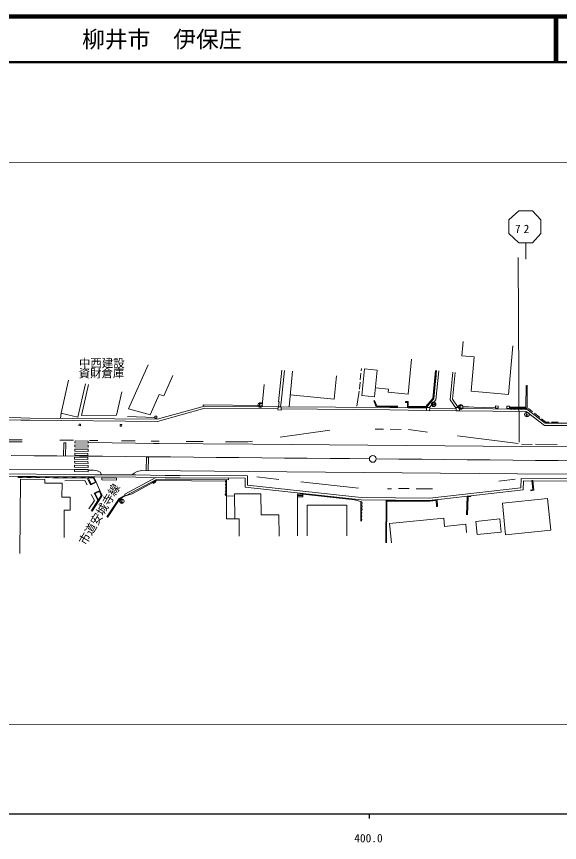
# Model space of a CAD drawing. Units: millimetres, scale not verified. Extents: x 40000 to 680000, y 20000 to 380000.
# Drawn here: x 390652 to 509743, y 198715 to 380000 of the extents above; entities that cross this region are included whole.
import ezdxf
from ezdxf.enums import TextEntityAlignment as Align

# ---------------------------------------------------------------- set-up
doc = ezdxf.new("R2010")
doc.units = ezdxf.units.MM
doc.header["$LTSCALE"] = 1000
doc.linetypes.add('CHAIN', pattern=[18.5, 12, -1.5, 3.5, -1.5])
for name, color, linetype, lineweight in [('M-BGD', 7, 'Continuous', 13), ('M-BMK', 2, 'CHAIN', 13), ('M-BMK-SRVR', 3, 'Continuous', 13), ('M-STR-HTXT', 7, 'Continuous', 13), ('M-STR-STRC', 7, 'Continuous', 13), ('M-TTL', 2, 'Continuous', 140), ('M-TTL-BAND', 7, 'Continuous', 25), ('M-TTL-LINE', 7, 'Continuous', 50)]:
    doc.layers.add(name, color=color, linetype=linetype, lineweight=lineweight)
doc.layers.add('M-TTL-TXT', color=7, linetype='Continuous')
doc.styles.add('ＭＳ ゴシック', font='')
doc.styles.get('ＭＳ ゴシック').set_extended_font_data('MS Gothic')

msp = doc.modelspace()

# ---------------------------------------------------------------- hatches: boundary and pattern name
at = {"layer": 'M-BGD'}
for points in [[(482781, 302302), (482670, 301187), (482471, 301207), (482582, 302322)], [(482560, 300072), (482450, 298957), (482251, 298976), (482361, 300092)], [(482339, 297841), (482229, 296726), (482030, 296746), (482140, 297861)], [(469374, 294801), (469013, 295647), (469197, 295726), (469558, 294880)], [(476475, 295282), (475974, 295316), (475987, 295515), (476488, 295481)], [(470845, 294339), (469987, 294350), (469990, 294550), (470847, 294539)], [(472560, 294318), (471702, 294329), (471705, 294529), (472562, 294518)], [(474275, 294297), (473417, 294308), (473420, 294508), (474277, 294497)], [(478260, 294256), (477122, 294273), (477125, 294473), (478263, 294456)], [(480536, 294223), (479398, 294239), (479401, 294439), (480539, 294423)], [(481502, 295330), (480529, 294233), (480380, 294366), (481352, 295462)], [(390955, 279019), (391941, 279011), (391940, 278811), (390954, 278819)], [(392927, 279002), (393913, 278994), (393911, 278794), (392925, 278802)], [(394899, 278986), (395885, 278978), (395883, 278778), (394897, 278786)], [(396870, 278970), (397856, 278961), (397855, 278761), (396869, 278770)], [(398842, 278953), (399828, 278945), (399826, 278745), (398840, 278753)], [(400814, 278937), (401800, 278929), (401798, 278729), (400812, 278737)], [(402785, 278920), (403771, 278912), (403770, 278712), (402784, 278720)], [(404757, 278904), (405743, 278896), (405741, 278696), (404755, 278704)], [(406586, 278290), (407075, 277295), (406896, 277207), (406407, 278202)], [(503810, 276872), (503683, 278143), (503882, 278163), (504009, 276892)], [(503402, 276062), (503924, 276195), (503974, 276002), (503451, 275869)], [(407859, 275470), (408363, 274400), (408182, 274315), (407679, 275385)], [(472287, 273854), (473240, 273848), (473239, 273648), (472286, 273654)], [(474193, 273842), (475146, 273836), (475144, 273636), (474192, 273642)], [(476098, 273830), (477051, 273824), (477050, 273624), (476097, 273630)], [(478004, 273818), (478957, 273812), (478955, 273612), (478003, 273618)], [(479909, 273806), (480862, 273800), (480861, 273600), (479908, 273606)], [(481694, 273838), (482428, 273923), (482451, 273724), (481717, 273640)], [(489440, 272893), (489488, 274022), (489688, 274013), (489640, 272884)], [(489699, 274758), (490292, 274826), (490314, 274627), (489722, 274559)], [(407656, 272113), (407237, 271447), (407068, 271554), (407487, 272220)], [(408495, 273445), (408075, 272779), (407906, 272885), (408326, 273551)], [(471698, 272306), (471706, 273282), (471906, 273280), (471898, 272305)], [(482935, 273432), (482994, 272493), (482794, 272480), (482735, 273419)], [(471682, 270355), (471690, 271331), (471890, 271329), (471882, 270353)], [(489343, 270634), (489392, 271763), (489591, 271755), (489543, 270625)], [(471665, 268404), (471674, 269379), (471874, 269378), (471865, 268402)], [(471649, 266452), (471657, 267428), (471857, 267426), (471849, 266451)], [(471633, 264501), (471641, 265477), (471841, 265475), (471833, 264499)]]:
    msp.add_hatch(color=256, dxfattribs=at).paths.add_polyline_path(points)

# ---------------------------------------------------------------- linework, layer by layer
for p, q in [((488316, 305539), (488597, 308673)), ((499518, 307705), (498571, 297019)), ((477322, 304780), (476562, 297087)), ((491053, 305294), (488316, 305539)), ((491053, 305294), (490385, 297759)), ((419505, 303565), (415248, 293881)), ((466256, 302227), (466308, 302748)), ((422959, 296756), (424908, 301190)), ((448120, 295445), (448820, 302378)), ((448721, 295333), (449411, 302315)), ((451196, 302139), (450430, 294345)), ((460354, 295984), (460871, 301168)), ((466059, 300236), (466207, 301729)), ((466952, 302667), (466375, 296831)), ((466952, 302667), (469776, 302388)), ((469776, 302388), (469198, 296552)), ((482582, 302322), (481972, 296160)), ((482140, 296053), (482674, 301168)), ((482781, 302302), (482165, 296076)), ((482621, 295847), (483289, 302249)), ((486379, 301933), (485761, 295905)), ((486876, 301882), (486277, 296034)), ((402072, 300201), (400407, 292910)), ((405757, 299359), (404092, 292068)), ((406442, 299203), (404899, 292443)), ((444963, 299261), (444555, 294635)), ((465862, 298246), (466010, 299739)), ((412600, 292503), (413721, 297602)), ((465762, 297227), (465813, 297748)), ((469391, 298499), (472214, 298220)), ((472214, 298220), (472145, 297524)), ((472145, 297524), (476562, 297087)), ((490385, 297759), (498571, 297019)), ((502369, 294244), (502424, 299017)), ((502631, 294016), (502665, 299057)), ((421956, 297037), (419992, 292569)), ((422959, 296756), (421956, 297037)), ((450685, 296944), (460354, 295984)), ((465762, 297227), (465269, 294457)), ((465269, 294457), (465762, 297227)), ((466375, 296831), (469198, 296552)), ((469013, 295647), (469197, 295726)), ((469565, 294355), (469013, 295647)), ((469698, 294554), (469197, 295726)), ((475974, 295316), (475987, 295515)), ((476583, 295475), (475987, 295515)), ((481972, 296160), (480380, 294366)), ((482165, 296076), (480529, 294233)), ((482140, 296053), (480584, 294207)), ((482621, 295847), (481209, 294191)), ((485761, 295905), (487054, 293987)), ((486277, 296034), (487543, 294157)), ((420011, 292547), (415248, 293881)), ((421480, 291618), (431911, 294513)), ((421546, 291118), (431977, 294012)), ((444555, 294635), (431587, 294759)), ((431587, 294759), (431649, 294440)), ((448010, 294369), (431911, 294513)), ((431977, 294012), (447994, 293869)), ((444300, 295043), (443910, 295043)), ((443910, 295043), (443910, 294433)), ((443910, 294718), (444240, 294718)), ((443910, 294433), (444300, 294433)), ((447987, 293647), (448010, 294369)), ((448009, 294347), (448709, 294324)), ((448230, 295430), (448084, 294344)), ((448120, 295445), (448230, 295430)), ((448721, 295333), (448587, 294328)), ((448686, 293625), (448710, 294360)), ((472528, 293651), (448694, 293860)), ((448710, 294360), (472533, 294151)), ((474275, 294297), (469565, 294355)), ((474277, 294497), (469698, 294554)), ((472533, 294151), (480581, 294046)), ((476384, 295288), (475974, 295316)), ((476385, 294284), (476384, 295288)), ((480536, 294223), (476385, 294284)), ((476585, 294481), (476583, 295475)), ((480539, 294423), (476585, 294481)), ((480529, 294233), (480380, 294366)), ((480566, 293508), (480585, 294207)), ((480584, 294207), (481285, 294189)), ((481266, 293489), (481285, 294189)), ((487088, 293986), (481281, 294055)), ((481903, 294568), (481903, 295178)), ((481903, 295178), (482138, 294595)), ((482138, 294595), (482371, 295178)), ((482371, 295178), (482371, 294568)), ((487080, 293463), (487090, 294163)), ((487083, 294163), (487790, 294153)), ((487780, 293453), (487790, 294153)), ((502603, 293817), (487787, 293953)), ((488257, 294639), (487867, 294639)), ((487867, 294639), (487867, 294029)), ((487867, 294314), (488197, 294314)), ((487867, 294029), (488257, 294029)), ((488557, 294322), (489812, 294343)), ((488582, 294315), (495701, 294097)), ((495705, 294516), (495700, 294016)), ((495700, 294016), (496312, 294010)), ((495705, 294516), (496316, 294510)), ((496312, 294010), (496316, 294510)), ((498163, 294495), (498749, 294509)), ((498163, 294495), (498175, 293995)), ((498175, 293995), (498761, 294009)), ((498749, 294509), (498761, 294009)), ((498761, 294042), (502631, 294016)), ((498885, 294223), (502369, 294244)), ((502603, 293817), (506608, 290756)), ((503859, 293220), (502940, 293932)), ((369532, 292099), (391570, 291923)), ((391579, 291923), (393577, 291873)), ((421480, 291618), (393569, 291874)), ((400407, 292910), (400300, 291815)), ((400405, 292910), (404092, 292068)), ((404899, 292443), (412600, 292503)), ((415014, 292229), (420975, 292014)), ((420972, 291868), (420987, 292267)), ((420987, 292267), (421408, 292251)), ((421393, 291851), (421408, 292251)), ((447987, 293647), (448686, 293625)), ((472528, 293651), (480567, 293546)), ((480566, 293508), (481266, 293489)), ((487081, 293486), (481268, 293555)), ((487073, 293463), (487780, 293453)), ((502431, 293318), (487780, 293453)), ((502797, 292979), (502407, 292979)), ((502407, 292979), (502407, 292369)), ((502407, 292654), (502737, 292654)), ((502407, 292369), (502797, 292369)), ((502431, 293318), (506437, 290257)), ((505439, 291994), (504254, 292913)), ((369527, 291599), (391566, 291423)), ((391566, 291423), (393565, 291374)), ((393565, 291374), (421546, 291118)), ((404350, 290202), (404364, 290552)), ((404700, 290188), (404350, 290202)), ((404714, 290538), (404364, 290552)), ((404700, 290188), (404714, 290538)), ((413351, 290107), (413371, 290456)), ((413701, 290087), (413351, 290107)), ((413721, 290436), (413371, 290456)), ((413701, 290087), (413721, 290436)), ((420972, 291868), (421393, 291851)), ((421460, 291619), (421382, 291852)), ((506754, 290975), (505834, 291688)), ((506437, 290257), (522241, 290170)), ((506608, 290756), (522244, 290670)), ((507493, 290967), (506754, 290975)), ((509493, 290945), (507993, 290961)), ((391912, 286626), (330225, 287149)), ((400994, 286440), (400926, 283530)), ((401444, 286429), (400994, 286440)), ((403479, 286876), (403469, 286426)), ((403479, 286876), (406385, 286814)), ((406375, 286364), (406385, 286814)), ((421953, 286318), (406444, 286484)), ((401444, 286429), (401376, 283528)), ((403441, 285077), (403431, 284627)), ((403431, 284627), (406337, 284565)), ((403441, 285077), (406346, 285015)), ((403460, 285977), (403450, 285527)), ((403450, 285527), (406356, 285465)), ((403450, 285527), (406356, 285465)), ((403460, 285977), (406366, 285914)), ((403469, 286426), (406375, 286364)), ((406346, 285015), (406337, 284565)), ((406366, 285914), (406356, 285465)), ((442516, 286148), (420672, 286312)), ((501426, 285615), (442516, 286148)), ((520181, 285531), (501426, 285615)), ((403402, 283277), (403392, 282827)), ((403392, 282827), (406298, 282765)), ((403402, 283277), (406308, 283215)), ((403421, 284177), (403412, 283727)), ((403412, 283727), (406318, 283665)), ((403421, 284177), (406327, 284115)), ((403421, 284177), (406327, 284115)), ((406298, 282765), (406308, 283215)), ((406327, 284115), (406318, 283665)), ((419089, 280385), (419140, 283256)), ((419140, 283256), (419590, 283248)), ((419539, 280377), (419590, 283248)), ((403383, 282377), (406289, 282315)), ((403383, 282377), (403407, 281954)), ((403399, 281504), (403391, 281054)), ((406347, 281002), (403391, 281054)), ((406355, 281452), (403399, 281504)), ((403399, 281504), (406355, 281452)), ((403407, 281954), (406363, 281902)), ((406289, 282315), (406363, 281902)), ((406347, 281002), (406355, 281452)), ((367348, 279322), (403337, 278983)), ((367353, 279822), (403343, 279483)), ((367383, 280746), (403344, 280469)), ((403343, 279483), (407810, 279433)), ((403383, 280604), (403375, 280154)), ((406332, 280102), (403375, 280154)), ((406340, 280552), (403383, 280604)), ((406340, 280552), (406332, 280102)), ((407502, 280410), (406388, 280444)), ((408382, 280305), (407502, 280410)), ((407810, 279433), (416833, 279374)), ((408971, 279985), (408382, 280305)), ((409268, 279493), (408971, 279985)), ((416482, 279754), (416109, 279460)), ((417096, 280134), (416482, 279754)), ((416833, 279374), (423280, 279282)), ((418027, 280358), (417096, 280134)), ((426637, 280266), (418027, 280358)), ((423280, 279282), (426531, 279266)), ((426531, 279266), (441311, 279166)), ((426637, 280266), (441551, 280113)), ((500563, 279630), (441551, 280113)), ((500563, 279630), (520867, 279483)), ((390954, 278819), (406165, 278692)), ((390955, 279019), (406290, 278891)), ((391380, 262112), (391511, 278425)), ((391511, 278425), (396857, 278382)), ((396857, 278382), (396850, 277574)), ((396850, 277574), (400638, 277543)), ((400638, 277543), (400614, 274500)), ((401271, 278063), (405613, 278160)), ((403337, 278983), (407805, 278933)), ((405613, 278160), (406150, 277197)), ((406165, 278692), (406896, 277207)), ((406290, 278891), (407620, 278902)), ((406290, 278891), (407075, 277295)), ((406360, 278744), (407524, 278753)), ((407017, 277433), (407953, 277831)), ((408150, 277763), (407075, 277295)), ((407953, 277831), (407524, 278753)), ((407620, 278902), (408150, 277763)), ((407805, 278933), (416828, 278874)), ((408150, 277763), (408936, 275958)), ((409387, 278766), (409377, 278316)), ((412587, 278244), (409377, 278316)), ((412597, 278694), (409387, 278766)), ((412597, 278694), (412587, 278244)), ((414384, 275168), (421231, 278811)), ((421340, 278417), (414566, 274812)), ((416024, 275248), (420537, 277691)), ((416828, 278874), (423273, 278782)), ((420395, 277914), (420637, 277535)), ((420857, 278070), (420631, 277949)), ((420631, 277949), (420765, 277740)), ((420637, 277535), (421227, 277849)), ((420765, 277740), (420991, 277860)), ((420765, 277740), (420991, 277860)), ((420991, 277860), (420857, 278070)), ((420985, 278228), (421227, 277849)), ((421351, 278132), (421124, 278009)), ((421340, 278417), (437166, 278312)), ((421351, 278132), (436729, 278005)), ((423278, 278782), (426529, 278766)), ((426528, 278766), (440805, 278669)), ((436731, 278315), (436715, 274769)), ((436715, 274769), (436731, 278315)), ((437166, 278312), (437169, 278694)), ((440805, 278669), (440784, 276686)), ((441311, 279166), (441289, 277135)), ((443366, 278950), (448159, 278389)), ((453025, 277867), (465687, 276509)), ((496464, 278046), (499994, 278467)), ((501275, 276590), (501362, 278625)), ((501362, 278625), (527390, 278394)), ((501757, 276142), (501841, 278120)), ((521688, 277954), (501797, 278124)), ((503683, 278143), (503882, 278163)), ((503879, 276184), (503683, 278143)), ((504095, 276033), (503882, 278163)), ((407075, 277295), (406896, 277207)), ((408937, 275959), (407859, 275470)), ((407922, 275333), (408859, 275759)), ((408859, 275759), (409245, 274862)), ((408937, 275959), (409413, 274851)), ((440784, 276686), (466212, 273924)), ((441289, 277135), (466241, 274423)), ((472054, 276371), (472879, 276370)), ((474402, 276381), (476749, 276372)), ((478337, 276343), (481305, 276326)), ((481305, 276326), (481883, 276354)), ((481306, 274297), (501275, 276590)), ((481332, 273797), (501757, 276142)), ((503402, 276062), (503879, 276184)), ((503451, 275869), (504095, 276033)), ((400614, 274500), (402423, 274485)), ((402423, 274485), (402400, 271623)), ((407746, 273804), (406547, 271909)), ((407035, 275098), (407746, 273804)), ((408449, 273748), (407068, 271554)), ((407679, 275385), (408449, 273748)), ((407859, 275470), (408677, 273734)), ((409245, 274862), (408602, 273886)), ((409413, 274851), (408677, 273734)), ((413172, 274240), (410485, 270160)), ((410610, 270077), (413276, 274125)), ((414496, 274945), (413172, 274240)), ((414566, 274812), (413276, 274125)), ((413955, 273946), (413565, 273946)), ((413565, 273946), (413565, 273336)), ((414384, 275168), (414566, 274812)), ((414566, 274812), (416024, 275248)), ((436715, 274769), (438540, 274761)), ((436715, 274769), (436743, 269768)), ((438532, 274761), (436715, 274769)), ((438491, 275236), (444250, 275269)), ((438521, 269761), (438491, 275236)), ((444250, 275269), (444276, 270634)), ((452304, 275246), (452314, 265999)), ((453437, 275194), (452304, 275193)), ((453438, 274894), (452304, 274893)), ((453438, 274594), (452305, 274593)), ((464804, 273934), (453437, 275194)), ((453437, 275194), (453438, 274594)), ((466177, 273562), (464804, 273934)), ((466212, 273924), (481332, 273797)), ((466241, 274423), (481306, 274297)), ((471711, 273857), (471633, 264501)), ((471633, 264501), (471711, 273857)), ((471711, 273857), (481332, 273797)), ((481332, 273797), (482900, 273977)), ((481343, 273597), (482714, 273754)), ((482714, 273754), (482794, 272480)), ((482900, 273977), (482994, 272493)), ((489343, 270634), (489518, 274737)), ((489343, 270634), (489518, 274737)), ((489518, 274737), (490292, 274826)), ((489543, 270625), (489711, 274558)), ((489711, 274558), (490314, 274627)), ((490292, 274826), (490314, 274627)), ((507122, 274187), (497229, 273180)), ((507825, 267279), (507122, 274187)), ((408677, 273734), (407237, 271447)), ((413565, 273621), (413895, 273621)), ((413565, 273336), (413955, 273336)), ((454407, 266001), (454408, 272718)), ((454408, 272718), (463054, 272734)), ((463073, 266006), (463074, 272724)), ((466177, 273562), (466142, 269273)), ((466177, 273562), (466142, 269273)), ((471833, 264499), (471909, 273656)), ((471909, 273656), (481343, 273597)), ((482994, 272493), (482794, 272480)), ((497229, 273180), (497932, 266272)), ((401117, 271633), (401069, 265665)), ((402400, 271623), (401117, 271633)), ((407237, 271447), (407068, 271554)), ((444276, 270634), (448205, 270656)), ((448205, 270656), (448231, 265976)), ((436743, 269768), (438521, 269761)), ((439464, 269766), (438521, 269761)), ((439485, 265927), (439464, 269766)), ((472428, 268697), (484351, 269895)), ((472428, 268697), (472866, 264491)), ((484351, 269895), (484538, 268094)), ((484538, 268094), (489183, 268561)), ((489183, 268561), (489370, 266761)), ((496666, 269741), (491394, 269196)), ((496666, 269741), (491394, 269196)), ((491394, 269196), (491695, 266285)), ((496967, 266829), (496666, 269741)), ((491695, 266285), (496967, 266829)), ((497932, 266272), (507825, 267279))]:
    msp.add_line(p, q, dxfattribs=at)
for centre in [(444105, 294718), (482138, 294873), (488062, 294314), (502602, 292654), (413760, 273621)]:
    msp.add_circle(centre, 498, dxfattribs=at)
for centre, radius, start, end in [((499148, 294152), 403, 195.87367, 343.35323), ((499922, 294147), 403, 195.87367, 343.35323), ((500697, 294142), 403, 195.87367, 343.35323), ((501471, 294136), 403, 195.87367, 343.35323), ((502245, 294131), 403, 195.87367, 343.35323), ((436829, 277251), 369, 106.01186, 253.49147), ((436833, 277960), 369, 106.01186, 253.49147), ((436823, 275832), 369, 106.01186, 253.49147), ((436826, 276541), 369, 106.01186, 253.49147), ((436820, 275123), 369, 106.01186, 253.49147), ((466058, 271776), 372, 285.77986, 73.25942), ((466064, 272491), 372, 285.77986, 73.25942), ((466070, 273205), 372, 285.77986, 73.25942), ((466046, 270346), 372, 285.77986, 73.25942), ((466052, 271061), 372, 285.77986, 73.25942), ((466040, 269632), 372, 285.77986, 73.25942)]:
    msp.add_arc(centre, radius, start, end, dxfattribs=at)
at = {"layer": 'M-BMK'}
for p, q in [((389500, 283645), (394490, 283602)), ((394490, 283602), (399489, 283559)), ((399489, 283559), (404479, 283515)), ((404479, 283515), (409478, 283471)), ((409478, 283471), (414467, 283426)), ((414467, 283426), (419467, 283381)), ((419467, 283381), (424456, 283335)), ((424456, 283335), (429456, 283288)), ((429456, 283288), (434445, 283241)), ((434445, 283241), (439445, 283193)), ((439445, 283193), (444434, 283146)), ((444434, 283146), (449434, 283097)), ((449434, 283097), (454423, 283049)), ((454423, 283049), (459423, 283000)), ((459423, 283000), (463722, 282958)), ((463722, 282958), (468032, 282916)), ((469531, 282902), (474520, 282857)), ((474520, 282857), (479519, 282811)), ((479519, 282811), (484508, 282766)), ((484508, 282766), (489507, 282721)), ((489507, 282721), (494496, 282676)), ((494496, 282676), (499495, 282631)), ((499495, 282631), (504484, 282586)), ((504484, 282586), (509483, 282541)), ((509483, 282541), (514472, 282497))]:
    msp.add_line(p, q, dxfattribs=at)
at = {"layer": 'M-BMK-SRVR'}
msp.add_circle((468787, 282909), 746, dxfattribs=at)
at = {"layer": 'M-STR-HTXT'}
for p, q in [((122861, 347769), (546201, 347982)), ((166019, 224400), (528624, 224583))]:
    msp.add_line(p, q, dxfattribs=at)
at = {"layer": 'M-STR-STRC'}
for p, q in [((498664, 335356), (500852, 337357)), ((500852, 337357), (503852, 337359)), ((503852, 337359), (505661, 335360)), ((498665, 332356), (498664, 335356)), ((505663, 332360), (505661, 335360)), ((500856, 330357), (498665, 332356)), ((505663, 332360), (503856, 330359)), ((500856, 330357), (503856, 330359)), ((502358, 326715), (502356, 330358)), ((500650, 327104), (500868, 286578)), ((459339, 289177), (448451, 287639)), ((471112, 289398), (469316, 289395)), ((475050, 289387), (472634, 289396)), ((480812, 288803), (476615, 289332)), ((391920, 287102), (388908, 287110)), ((403146, 286984), (400149, 287023)), ((408472, 286953), (406686, 286951)), ((416657, 286883), (413699, 286900)), ((421966, 286833), (420156, 286817)), ((431565, 286719), (427896, 286750)), ((441417, 286617), (436515, 286668)), ((442406, 286779), (441417, 286617)), ((500717, 286280), (487353, 287954)), ((503789, 286083), (501389, 286137)), ((509250, 286068), (504470, 286118))]:
    msp.add_line(p, q, dxfattribs=at)
at = {"layer": 'M-TTL'}
msp.add_line((680000, 380000), (40000, 380000), dxfattribs=at)
at = {"layer": 'M-TTL-BAND'}
for p, q in [((40000, 205000), (579000, 205000)), ((468000, 205000), (468000, 204000))]:
    msp.add_line(p, q, dxfattribs=at)
at = {"layer": 'M-TTL-LINE'}
for p, q in [((508747, 380000), (508747, 370000)), ((509247, 380000), (509247, 370000)), ((40000, 370000), (680000, 370000))]:
    msp.add_line(p, q, dxfattribs=at)

# ---------------------------------------------------------------- texts
at = {"layer": 'M-BGD', "style": 'ＭＳ ゴシック'}
for s, rotation, p in [('中西建設', 0.055, (404365, 302448)), ('資財倉庫', 0.055, (404288, 300208)), ('市道安城寺線', 59.255, (406263, 263556))]:
    msp.add_text(s, height=1833, rotation=rotation, dxfattribs=at).set_placement(p, align=Align.BOTTOM_LEFT)
at = {"layer": 'M-STR-STRC', "insert": (499980, 332474), "char_height": 1833, "attachment_point": 7, "rotation": 0.055, "style": 'ＭＳ ゴシック'}
msp.add_mtext('\\T1.52;72', dxfattribs=at)
at = {"layer": 'M-TTL-BAND', "style": 'ＭＳ ゴシック'}
msp.add_text('400.0', height=1833, dxfattribs=at).set_placement((467844, 198195), align=Align.BOTTOM_CENTER)
at = {"layer": 'M-TTL-TXT', "style": 'ＭＳ ゴシック'}
msp.add_text('柳井市\u3000伊保庄', height=3666, dxfattribs=at).set_placement((405024, 375000), align=Align.MIDDLE_LEFT)

doc.saveas('drawing.dxf')
